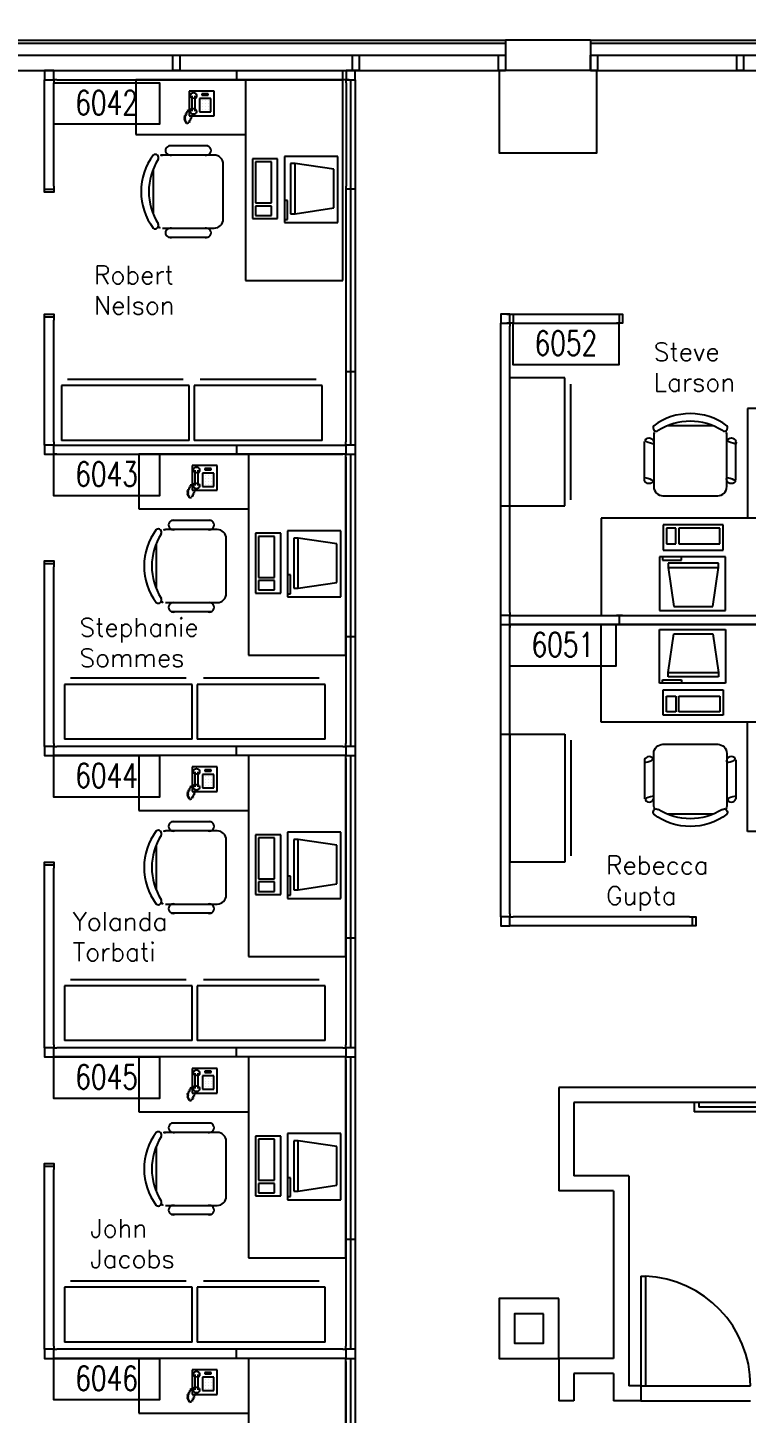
# Model space of a CAD drawing. Header units: millimetres. Extents: x 489553472 to 489553809, y 110504095 to 110504426.
# Drawn here: x 489553583.86 to 489553607.47, y 110504357.43 to 110504402.94 of the extents above; entities that cross this region are included whole.
import ezdxf
from ezdxf.enums import TextEntityAlignment as Align

# ---------------------------------------------------------------- set-up
doc = ezdxf.new("R2010")
doc.units = ezdxf.units.MM
for name, color, linetype in [('CHAIRS', 4, 'Continuous'), ('CPU', 6, 'Continuous'), ('DIM', 3, 'Continuous'), ('E-B-CORE', 30, 'Continuous'), ('E-B-FURR', 6, 'Continuous'), ('E-B-GLAZ', 72, 'Continuous'), ('E-B-MULL', 8, 'Continuous'), ('E-B-SHEL', 2, 'Continuous'), ('E-C-HEAD', 5, 'Continuous'), ('E-F-DOOR', 3, 'Continuous'), ('E-F-STAIR', 8, 'Continuous'), ('EMPLOYEE', 1, 'Continuous'), ('FURNITURE', 3, 'Continuous'), ('PANELS_201', 6, 'Continuous'), ('PHONES', 4, 'Continuous'), ('RMNUM', 40, 'Continuous')]:
    doc.layers.add(name, color=color, linetype=linetype)
doc.styles.add('ARCHITXT', font='simplex.shx')
doc.styles.add('ROMANS', font='romans', dxfattribs={"width": 0.75, "height": 8})
doc.styles.get("Standard").update_dxf_attribs({"font": 'arial.ttf'})
doc.dimstyles.new('ISO-25', dxfattribs={"dimscale": 3, "dimtxt": 2.5, "dimasz": 2.5, "dimexe": 1.25, "dimexo": 0.625, "dimtad": 1, "dimdsep": 46, "dimtxsty": 'Standard', "dimcen": 2.5, "dimadec": 0, "dimazin": 0, "dimtfac": 1, "dimtmove": 0, "dimatfit": 3, "dimfxl": 0, "dimarcsym": 0})

# ---------------------------------------------------------------- blocks, each defined once
blk = doc.blocks.new('DR-36')
for p, q in [((0, 36), (0, 0)), ((0, 36), (1.5, 36)), ((1.5, 36), (1.5, 0)), ((0, 0), (1.5, 0))]:
    blk.add_line(p, q)
blk.add_arc((0, 0), 36, 0, 87.6141)
blk = doc.blocks.new('RMNUM')
at = {"layer": 'RMNUM'}
blk.add_lwpolyline([(-16.33354, 6.674702), (18.388073, 6.674702), (18.388073, -6.982766), (-16.33354, -6.982766), (-16.33354, 6.674702)], dxfattribs=at)
at = {"layer": 'RMNUM', "style": 'ROMANS', "width": 0.75}
blk.add_attdef('NUMBER', text='', height=8, dxfattribs=at).set_placement((1.027267, 0.114097), align=Align.MIDDLE_CENTER)
blk = doc.blocks.new('FC42X18D')
for p, q in [((-21, 0), (-21, -18)), ((-21, 0), (21, 0)), ((21, -18), (21, 0)), ((-21, -18), (21, -18)), ((-19, -20), (19, -20))]:
    blk.add_line(p, q)
blk = doc.blocks.new('RECTANG')
for p, q in [((1, 1), (0, 1)), ((0, 1), (0, 0)), ((1, 0), (1, 1)), ((0, 0), (1, 0))]:
    blk.add_line(p, q)
blk = doc.blocks.new('IBMAT', base_point=(61, 306))
for p, q in [((75, 307), (75, 306)), ((81, 307), (75, 307)), ((81, 306), (81, 307))]:
    blk.add_line(p, q)
at = {"xscale": 21, "yscale": 17, "zscale": 21}
blk.add_blockref('RECTANG', (61, 306), dxfattribs=at)
blk = doc.blocks.new('KEYBOARD', base_point=(60, 294))
for p, xscale, yscale, zscale in [((60, 294), 19, 8, 19), ((61, 295), 13, 5, 13), ((75, 295), 3, 5, 3)]:
    blk.add_blockref('RECTANG', p, dxfattribs=dict(xscale=xscale, yscale=yscale, zscale=zscale))
blk = doc.blocks.new('COMPUTER')
for p, q in [((-6.64, 16.23), (-8.5, 3.5)), ((6.08, 16.23), (-6.64, 16.23)), ((8, 3.5), (6.08, 16.23)), ((-8.5, 3.5), (-8.5, 2.04)), ((8, 3.5), (-8.5, 3.5)), ((-8.5, 2.04), (8, 2.04)), ((8, 2.04), (8, 3.5))]:
    blk.add_line(p, q)
at = {"xscale": 1.033846153846154, "yscale": 1.033846153846154, "zscale": 1.033846153846154}
for name, p in [('IBMAT', (-10.86, 0)), ('KEYBOARD', (-10.05, -10.5))]:
    blk.add_blockref(name, p, dxfattribs=at)
blk = doc.blocks.new('DESK2')
for p, q in [((33, 0), (-33, 0)), ((-33, 0), (-33, -68)), ((33, -32), (33, 0)), ((-33, -32), (33, -32)), ((-15, -68), (-15, -32)), ((-33, -68), (-15, -68))]:
    blk.add_line(p, q)
blk = doc.blocks.new('CHAIR7')
for p, q in [((5.12, 15.04), (17.88, 15.04)), ((20, 12), (3, 12)), ((0, 9), (0, -9)), ((23, -7.44), (23, 7.44)), ((3, -12), (20, -12)), ((5.12, -15), (17.88, -15))]:
    blk.add_line(p, q)
for centre, radius, start, end in [((5.56, 13.54), 1.56, 73.7398, 286.2602), ((17.44, 13.54), 1.56, 253.7398, 106.2602), ((3, 9), 3, 90, 180), ((20, 9), 3, 62.4156, 90), ((22.34, 11.12), 1.1, 53.3099, 212.0274), ((4.82, 0), 19.64, 327.5758, 32.4242), ((7, 0), 20, 323.1301, 36.8699), ((3, -9), 3, 180, 270), ((5.56, -13.5), 1.56, 73.7398, 286.2602), ((17.44, -13.5), 1.56, 253.7398, 106.2602), ((20, -9), 3, 270, 297.5844), ((22.34, -11.12), 1.1, 147.9726, 306.6901)]:
    blk.add_arc(centre, radius, start, end)
blk = doc.blocks.new('FNPHONE')
for p, q in [((-7.29, 6.54), (-7.29, 1.54)), ((-6.29, 6.54), (-6.29, 1.54)), ((-3.87, 4.85), (-3.87, 4.85)), ((-2.94, 4.85), (-2.94, 4.85)), ((-2, 4.85), (-2, 4.85)), ((-9.1, 0.22), (-9.7, 0.02)), ((-8.9, 0.62), (-9.5, 0.42)), ((-8.7, 1.02), (-9.3, 0.82)), ((-8.5, 1.42), (-9.1, 1.22)), ((-8.3, 1.82), (-8.9, 1.62)), ((-7.14, 0.56), (-7.5, -0.58)), ((-3.87, 3.91), (-3.87, 3.91)), ((-3.87, 2.97), (-3.87, 2.97)), ((-3.87, 2.03), (-3.87, 2.03)), ((-2.94, 3.91), (-2.94, 3.91)), ((-2.94, 2.97), (-2.94, 2.97)), ((-2.94, 2.03), (-2.94, 2.03)), ((-2, 3.91), (-2, 3.91)), ((-2, 2.97), (-2, 2.97)), ((-2, 2.03), (-2, 2.03)), ((-9.3, -0.18), (-9.9, -0.38)), ((-9.3, -0.58), (-9.9, -0.78)), ((-9.3, -0.98), (-9.9, -1.18)), ((-9.3, -1.38), (-9.9, -1.58)), ((-9.1, -1.78), (-9.7, -1.98)), ((-8.9, -2.18), (-9.5, -2.38)), ((-8.43, -2.46), (-9.03, -2.66)), ((-7.9, -1.98), (-8.5, -2.18)), ((-7.7, -1.58), (-8.3, -1.78)), ((-7.5, -1.18), (-8.1, -1.38)), ((-7.3, -0.78), (-7.9, -0.98))]:
    blk.add_line(p, q)
for centre, start, end in [((-6.79, 6.54), 298.4915, 241.5085), ((-6.79, 1.54), 118.4915, 61.5085)]:
    blk.add_arc(centre, 1.05, start, end)
for p, xscale, yscale, zscale in [((-8.21, 0), 8.20528234483245, 8.104073169521023, 8.20528234483245), ((-4.81, 1.25), 3.75, 4.375, 3.75), ((-4.03, 6.72), 2.03125, 0.46875, 2.03125)]:
    blk.add_blockref('RECTANG', p, dxfattribs=dict(xscale=xscale, yscale=yscale, zscale=zscale))
blk = doc.blocks.new('*D19')
at = {"layer": 'Defpoints', "color": 0, "transparency": 16777216}
for p in [(489553710.95, 110504415.718), (489553527.056, 110504401.462), (489553710.956, 110504401.537)]:
    blk.add_point(p, dxfattribs=at)
at = {"layer": 'DIM', "color": 0, "lineweight": -2, "transparency": 16777216}
for p, q in [((489553527.055, 110504403.337), (489553527.049, 110504419.393)), ((489553710.955, 110504403.412), (489553710.949, 110504419.468)), ((489553534.55, 110504415.646), (489553703.45, 110504415.715))]:
    blk.add_line(p, q, dxfattribs=at)
at = {"layer": 'DIM', "color": 0, "transparency": 16777216}
for points in [[(489553534.55, 110504416.896), (489553534.551, 110504414.396), (489553527.05, 110504415.643)], [(489553703.45, 110504416.965), (489553703.451, 110504414.465), (489553710.95, 110504415.718)]]:
    blk.add_solid(points, dxfattribs=at)
at = {"layer": 'DIM', "color": 0, "transparency": 16777216, "insert": (489553618.998, 110504421.385), "char_height": 7.5, "attachment_point": 5, "rotation": 0.0234}
blk.add_mtext('188', dxfattribs=at)

msp = doc.modelspace()

# ---------------------------------------------------------------- linework, layer by layer
at = {"layer": 'E-B-CORE'}
for p, q in [((489553635.5061564, 110504368.1370992), (489553601.3061564, 110504368.1370992)), ((489553601.3061564, 110504368.1370992), (489553601.3061564, 110504364.7370992)), ((489553624.8061564, 110504367.6370992), (489553601.8061564, 110504367.6370992)), ((489553601.8061564, 110504367.6370992), (489553601.8061564, 110504365.2370992)), ((489553603.6061563, 110504365.2370992), (489553601.8061564, 110504365.2370992)), ((489553603.6061563, 110504365.2370992), (489553603.6061563, 110504358.3370992)), ((489553603.1061563, 110504364.7370992), (489553601.3061564, 110504364.7370992)), ((489553603.1061563, 110504364.7370992), (489553603.1061563, 110504359.2370992)), ((489553603.1061563, 110504359.2370992), (489553601.3061564, 110504359.2370992)), ((489553601.3061564, 110504359.2370992), (489553601.3061564, 110504357.8370992)), ((489553603.1061563, 110504358.7370992), (489553601.8061564, 110504358.7370992)), ((489553601.8061564, 110504358.7370992), (489553601.8061564, 110504357.8370992)), ((489553603.1061563, 110504358.7370992), (489553603.1061563, 110504357.8370992)), ((489553604.0061564, 110504358.3370992), (489553603.6061563, 110504358.3370992)), ((489553604.0061564, 110504358.3370992), (489553604.0061564, 110504357.8370992)), ((489553601.8061564, 110504357.8370992), (489553601.3061564, 110504357.8370992)), ((489553604.0061564, 110504357.8370992), (489553603.1061563, 110504357.8370992))]:
    msp.add_line(p, q, dxfattribs=at)
for points in [[(489553601.3061564, 110504361.1981165), (489553599.3561563, 110504361.1981165), (489553599.3561563, 110504359.2370992), (489553601.3061564, 110504359.2370992)], [(489553600.8061564, 110504360.6981165), (489553599.8561563, 110504360.6981165), (489553599.8561563, 110504359.7370992), (489553600.8061564, 110504359.7370992)]]:
    msp.add_lwpolyline(points, close=True, dxfattribs=at)
at = {"layer": 'E-B-FURR'}
for p, q in [((489553566.3561563, 110504401.5370992), (489553599.5561564, 110504401.5370992)), ((489553602.3561563, 110504401.5370992), (489553635.5561564, 110504401.5370992))]:
    msp.add_line(p, q, dxfattribs=at)
msp.add_lwpolyline([(489553602.5561564, 110504401.5370992), (489553599.3561563, 110504401.5370992), (489553599.3561563, 110504398.8370992), (489553602.5561564, 110504398.8370992)], close=True, dxfattribs=at)
at = {"layer": 'E-B-GLAZ'}
for p, q in [((489553566.3561563, 110504402.5370992), (489553599.5561564, 110504402.5370992)), ((489553566.3561563, 110504402.4370992), (489553599.5561564, 110504402.4370992)), ((489553602.3561563, 110504402.5370992), (489553635.5561564, 110504402.5370992)), ((489553602.3561563, 110504402.4370992), (489553635.5561564, 110504402.4370992)), ((489553566.3561563, 110504402.0370992), (489553599.5561564, 110504402.0370992)), ((489553602.3561563, 110504402.0370992), (489553635.5561564, 110504402.0370992))]:
    msp.add_line(p, q, dxfattribs=at)
at = {"layer": 'E-B-MULL'}
for points in [[(489553588.8561563, 110504402.0370992), (489553588.8561563, 110504401.5370992), (489553588.6311564, 110504401.5370992), (489553588.6311564, 110504402.0370992)], [(489553594.7561564, 110504402.0370992), (489553594.7561564, 110504401.5370992), (489553594.5311564, 110504401.5370992), (489553594.5311564, 110504402.0370992)], [(489553599.5561564, 110504402.0370992), (489553599.5561564, 110504401.5370992), (489553599.3311564, 110504401.5370992), (489553599.3311564, 110504402.0370992)], [(489553602.5811564, 110504402.0370992), (489553602.5811564, 110504401.5370992), (489553602.3561563, 110504401.5370992), (489553602.3561563, 110504402.0370992)], [(489553607.3811564, 110504402.0370992), (489553607.3811564, 110504401.5370992), (489553607.1561564, 110504401.5370992), (489553607.1561564, 110504402.0370992)]]:
    msp.add_lwpolyline(points, close=True, dxfattribs=at)
at = {"layer": 'E-B-SHEL'}
for p, q in [((489553599.5561564, 110504402.5370992), (489553599.5561564, 110504401.5370992)), ((489553602.3561563, 110504402.5370992), (489553599.5561564, 110504402.5370992)), ((489553602.3561563, 110504402.5370992), (489553602.3561563, 110504401.5370992)), ((489553602.3561563, 110504401.5370992), (489553599.5561564, 110504401.5370992))]:
    msp.add_line(p, q, dxfattribs=at)
at = {"layer": 'E-C-HEAD'}
for p, q in [((489553604.0061564, 110504358.3370992), (489553607.6061563, 110504358.3370992)), ((489553604.0061564, 110504357.8370992), (489553607.6061563, 110504357.8370992))]:
    msp.add_line(p, q, dxfattribs=at)
at = {"layer": 'E-F-STAIR'}
for p, q in [((489553605.7561564, 110504367.6370992), (489553605.7561564, 110504367.3370992)), ((489553605.9061564, 110504367.6370992), (489553605.9061564, 110504367.4870992)), ((489553616.2566382, 110504367.3370992), (489553605.7561564, 110504367.3370992)), ((489553616.3432407, 110504367.4870992), (489553605.9061564, 110504367.4870992))]:
    msp.add_line(p, q, dxfattribs=at)
at = {"layer": 'PANELS_201', "linetype": 'Continuous'}
for p, q in [((489553590.6197864, 110504401.5370992), (489553590.8197864, 110504401.5370992)), ((489553590.7197864, 110504401.5370992), (489553590.7197864, 110504401.2370992)), ((489553594.3197862, 110504401.5370992), (489553594.3197862, 110504401.2370992)), ((489553590.6197864, 110504401.2370992), (489553590.8197864, 110504401.2370992)), ((489553599.7063063, 110504393.2381232), (489553599.7063063, 110504393.5381232)), ((489553599.8063062, 110504383.6381232), (489553603.2063063, 110504383.6381232)), ((489553603.4063063, 110504383.6381232), (489553609.2063063, 110504383.6381232)), ((489553603.2063063, 110504383.3381232), (489553599.8063062, 110504383.3381232)), ((489553609.2063063, 110504383.3381232), (489553603.4063063, 110504383.3381232))]:
    msp.add_line(p, q, dxfattribs=at)
for points in [[(489553584.7197864, 110504401.5370992), (489553584.4197864, 110504401.5370992), (489553584.4197864, 110504401.2370992)], [(489553584.8197864, 110504401.2370992), (489553584.7197864, 110504401.2370992), (489553584.7197864, 110504401.5370992), (489553584.8197864, 110504401.5370992)], [(489553584.8197864, 110504401.5370992), (489553590.6197864, 110504401.5370992)], [(489553590.8197864, 110504401.5370992), (489553594.2197862, 110504401.5370992)], [(489553594.4197862, 110504401.2370992), (489553594.3197862, 110504401.2370992), (489553594.2197862, 110504401.2370992), (489553594.2197862, 110504401.5370992), (489553594.4197862, 110504401.5370992)], [(489553594.2197862, 110504401.5370992), (489553594.3197862, 110504401.5370992), (489553594.3197862, 110504401.2370992), (489553594.2197862, 110504401.2370992)], [(489553594.6197861, 110504401.2370992), (489553594.6197861, 110504401.5370992), (489553594.3197862, 110504401.5370992)], [(489553584.4197864, 110504401.1370992), (489553584.4197864, 110504401.2370992), (489553584.7197864, 110504401.2370992), (489553584.7197864, 110504401.1370992)], [(489553584.4197864, 110504397.7370994), (489553584.4197864, 110504401.1370992)], [(489553584.7197864, 110504397.7370994), (489553584.7197864, 110504401.1370992)], [(489553584.8197864, 110504401.2370992), (489553590.6197864, 110504401.2370992)], [(489553590.8197864, 110504401.2370992), (489553594.2197862, 110504401.2370992)], [(489553594.3197862, 110504401.1370992), (489553594.3197862, 110504401.2370992), (489553594.6197861, 110504401.2370992), (489553594.6197861, 110504401.1370992)], [(489553594.3197862, 110504401.1370992), (489553594.3197862, 110504397.7370992)], [(489553594.4697862, 110504401.2370992), (489553594.4697862, 110504397.6370992)], [(489553594.6197861, 110504401.1370992), (489553594.6197861, 110504397.7370992)], [(489553584.7197864, 110504397.7370994), (489553584.7197864, 110504397.6370994), (489553584.7197864, 110504397.5370994), (489553584.4197864, 110504397.5370994), (489553584.4197864, 110504397.7370994)], [(489553594.3197087, 110504397.7369671), (489553594.3197087, 110504397.5369671)], [(489553594.6197087, 110504397.7369671), (489553594.6197087, 110504397.5369671)], [(489553584.4197864, 110504397.6370994), (489553584.7197864, 110504397.6370994)], [(489553594.6197087, 110504397.6369671), (489553594.3197087, 110504397.6369671)], [(489553594.3197087, 110504397.5369671), (489553594.3197087, 110504391.7369671)], [(489553594.4697087, 110504397.6369671), (489553594.4697087, 110504391.6369671)], [(489553594.6197087, 110504397.5369671), (489553594.6197087, 110504391.7369671)], [(489553584.4197087, 110504393.3369671), (489553584.4197087, 110504393.4369671), (489553584.4197087, 110504393.5369671), (489553584.7197087, 110504393.5369671), (489553584.7197087, 110504393.3369671)], [(489553584.7197087, 110504393.4369671), (489553584.4197087, 110504393.4369671)], [(489553584.4197087, 110504389.3369671), (489553584.4197087, 110504393.3369671)], [(489553584.7197087, 110504389.3369671), (489553584.7197087, 110504393.3369671)], [(489553599.7063063, 110504393.5381232), (489553599.4063063, 110504393.5381232), (489553599.4063063, 110504393.2381232)], [(489553599.4063063, 110504393.1381232), (489553599.4063063, 110504393.2381232), (489553599.7063063, 110504393.2381232), (489553599.7063063, 110504393.1381232)], [(489553599.4063063, 110504387.3381232), (489553599.4063063, 110504393.1381232)], [(489553599.6063063, 110504393.5381232), (489553599.7063063, 110504393.5381232), (489553599.8063062, 110504393.5381232), (489553599.8063062, 110504393.2381232), (489553599.6063063, 110504393.2381232)], [(489553599.8063062, 110504393.2381232), (489553599.7063063, 110504393.2381232), (489553599.7063063, 110504393.5381232), (489553599.8063062, 110504393.5381232)], [(489553599.7063063, 110504387.3381232), (489553599.7063063, 110504393.1381232)], [(489553599.8063062, 110504393.5381232), (489553603.2063062, 110504393.5381232)], [(489553599.8063062, 110504393.2381232), (489553603.2063062, 110504393.2381232)], [(489553603.2063062, 110504393.5381232), (489553603.3063062, 110504393.5381232), (489553603.4063061, 110504393.5381232), (489553603.4063061, 110504393.2381232), (489553603.2063062, 110504393.2381232)], [(489553603.3063062, 110504393.2381232), (489553603.3063062, 110504393.5381232)], [(489553594.3197087, 110504391.7369671), (489553594.3197087, 110504391.5369671)], [(489553594.6197087, 110504391.7369671), (489553594.6197087, 110504391.5369671)], [(489553594.6197087, 110504391.6369671), (489553594.3197087, 110504391.6369671)], [(489553594.3197087, 110504391.5369671), (489553594.3197087, 110504389.3369671)], [(489553594.4697087, 110504391.6369671), (489553594.4697087, 110504389.2369671)], [(489553594.6197087, 110504391.5369671), (489553594.6197087, 110504389.3369671)], [(489553584.7197087, 110504389.3369671), (489553584.7197087, 110504389.2369671), (489553584.4197087, 110504389.2369671), (489553584.4197087, 110504389.3369671)], [(489553584.4197087, 110504389.2369671), (489553584.4197087, 110504388.9369671), (489553584.7197087, 110504388.9369671)], [(489553584.8197087, 110504388.9369671), (489553584.7197087, 110504388.9369671), (489553584.7197087, 110504389.2369671), (489553584.8197087, 110504389.2369671)], [(489553584.8197087, 110504389.2369671), (489553590.6197087, 110504389.2369671)], [(489553590.6197087, 110504389.2369671), (489553590.8197087, 110504389.2369671)], [(489553590.7197087, 110504389.2369671), (489553590.7197087, 110504388.9369671)], [(489553590.8197087, 110504389.2369671), (489553594.2197087, 110504389.2369671)], [(489553594.2197087, 110504389.2369671), (489553594.3197087, 110504389.2369671), (489553594.3197087, 110504388.9369671), (489553594.2197087, 110504388.9369671)], [(489553594.6197087, 110504389.3369671), (489553594.6197087, 110504389.2369671), (489553594.3197087, 110504389.2369671), (489553594.3197087, 110504389.3369671)], [(489553594.6197087, 110504389.2369671), (489553594.6197087, 110504388.9369671)], [(489553584.8197087, 110504388.9369671), (489553590.6197087, 110504388.9369671)], [(489553590.6197087, 110504388.9369671), (489553590.8197087, 110504388.9369671)], [(489553590.8197087, 110504388.9369671), (489553594.2197087, 110504388.9369671)], [(489553594.3197087, 110504388.8369671), (489553594.3197087, 110504388.9369671), (489553594.6197087, 110504388.9369671), (489553594.6197087, 110504388.8369671)], [(489553594.3197087, 110504388.8369671), (489553594.3197087, 110504383.0369671)], [(489553594.4697087, 110504388.9369671), (489553594.4697087, 110504382.9369671)], [(489553594.6197087, 110504388.8369671), (489553594.6197087, 110504383.0369671)], [(489553599.4063063, 110504387.1381232), (489553599.4063063, 110504387.3381232)], [(489553599.4063063, 110504387.2381232), (489553599.7063063, 110504387.2381232)], [(489553599.7063063, 110504387.1381232), (489553599.7063063, 110504387.3381232)], [(489553599.4063063, 110504383.7381232), (489553599.4063063, 110504387.1381232)], [(489553599.7063063, 110504383.7381232), (489553599.7063063, 110504387.1381232)], [(489553584.4197087, 110504385.2369671), (489553584.4197087, 110504385.3369671), (489553584.4197087, 110504385.4369671), (489553584.7197087, 110504385.4369671), (489553584.7197087, 110504385.2369671)], [(489553584.7197087, 110504385.3369671), (489553584.4197087, 110504385.3369671)], [(489553584.4197087, 110504379.4369671), (489553584.4197087, 110504385.2369671)], [(489553584.7197087, 110504379.4369671), (489553584.7197087, 110504385.2369671)], [(489553599.7063063, 110504383.7381232), (489553599.7063063, 110504383.6381232), (489553599.4063063, 110504383.6381232), (489553599.4063063, 110504383.7381232)], [(489553599.4063063, 110504383.3381232), (489553599.4063063, 110504383.6381232)], [(489553599.8063062, 110504383.3381232), (489553599.7063063, 110504383.3381232), (489553599.7063063, 110504383.6381232), (489553599.8063062, 110504383.6381232)], [(489553603.4063063, 110504383.6381232), (489553603.2063063, 110504383.6381232)], [(489553603.3063062, 110504383.3381232), (489553603.3063062, 110504383.6381232)], [(489553599.4063063, 110504383.2381232), (489553599.4063063, 110504383.3381232), (489553599.7063063, 110504383.3381232), (489553599.7063063, 110504383.2381232)], [(489553599.4063063, 110504379.8381232), (489553599.4063063, 110504383.2381232)], [(489553599.7063063, 110504379.8381232), (489553599.7063063, 110504383.2381232)], [(489553603.4063063, 110504383.3381232), (489553603.2063063, 110504383.3381232)], [(489553594.3197087, 110504383.0369671), (489553594.3197087, 110504382.8369671)], [(489553594.6197087, 110504382.9369671), (489553594.3197087, 110504382.9369671)], [(489553594.3197087, 110504382.8369671), (489553594.3197087, 110504379.4369671)], [(489553594.4697087, 110504382.9369671), (489553594.4697087, 110504379.3369671)], [(489553594.6197087, 110504383.0369671), (489553594.6197087, 110504382.8369671)], [(489553594.6197087, 110504382.8369671), (489553594.6197087, 110504379.4369671)], [(489553599.4063063, 110504379.6381232), (489553599.4063063, 110504379.8381232)], [(489553599.4063063, 110504379.7381232), (489553599.7063063, 110504379.7381232)], [(489553599.4063063, 110504373.8381232), (489553599.4063063, 110504379.6381232)], [(489553599.7063063, 110504379.6381232), (489553599.7063063, 110504379.8381232)], [(489553599.7063063, 110504373.8381232), (489553599.7063063, 110504379.6381232)], [(489553584.7197087, 110504379.4369671), (489553584.7197087, 110504379.3369671), (489553584.4197087, 110504379.3369671), (489553584.4197087, 110504379.4369671)], [(489553584.4197087, 110504379.3369671), (489553584.4197087, 110504379.0369671), (489553584.7197087, 110504379.0369671)], [(489553584.8197087, 110504379.0369671), (489553584.7197087, 110504379.0369671), (489553584.7197087, 110504379.3369671), (489553584.8197087, 110504379.3369671)], [(489553590.6197087, 110504379.3369671), (489553584.8197087, 110504379.3369671)], [(489553590.6197087, 110504379.0369671), (489553584.8197087, 110504379.0369671)], [(489553590.8197087, 110504379.3369671), (489553590.6197087, 110504379.3369671)], [(489553590.8197087, 110504379.0369671), (489553590.6197087, 110504379.0369671)], [(489553590.7197087, 110504379.0369671), (489553590.7197087, 110504379.3369671)], [(489553594.2197087, 110504379.3369671), (489553590.8197087, 110504379.3369671)], [(489553594.2197087, 110504379.0369671), (489553590.8197087, 110504379.0369671)], [(489553594.2197087, 110504379.3369671), (489553594.3197087, 110504379.3369671), (489553594.3197087, 110504379.0369671), (489553594.2197087, 110504379.0369671)], [(489553594.6197087, 110504379.4369671), (489553594.6197087, 110504379.3369671), (489553594.3197087, 110504379.3369671), (489553594.3197087, 110504379.4369671)], [(489553594.3197087, 110504378.9369671), (489553594.3197087, 110504379.0369671), (489553594.6197087, 110504379.0369671), (489553594.6197087, 110504378.9369671)], [(489553594.4697087, 110504379.0369671), (489553594.4697087, 110504373.0369671)], [(489553594.6197087, 110504379.3369671), (489553594.6197087, 110504379.0369671)], [(489553594.3197087, 110504378.9369671), (489553594.3197087, 110504373.1369671)], [(489553594.6197087, 110504378.9369671), (489553594.6197087, 110504373.1369671)], [(489553584.4197087, 110504375.3369671), (489553584.4197087, 110504375.4369671), (489553584.4197087, 110504375.5369671), (489553584.7197087, 110504375.5369671), (489553584.7197087, 110504375.3369671)], [(489553584.7197087, 110504375.4369671), (489553584.4197087, 110504375.4369671)], [(489553584.4197087, 110504369.5369671), (489553584.4197087, 110504375.3369671)], [(489553584.7197087, 110504369.5369671), (489553584.7197087, 110504375.3369671)], [(489553599.7063063, 110504373.8381232), (489553599.7063063, 110504373.7381232), (489553599.4063063, 110504373.7381232), (489553599.4063063, 110504373.8381232)], [(489553599.4063063, 110504373.7381232), (489553599.4063063, 110504373.4381232), (489553599.7063063, 110504373.4381232)], [(489553599.8063062, 110504373.4381232), (489553599.7063063, 110504373.4381232), (489553599.7063063, 110504373.7381232), (489553599.8063062, 110504373.7381232)], [(489553605.6063063, 110504373.7381232), (489553599.8063062, 110504373.7381232)], [(489553605.6063063, 110504373.7381232), (489553605.7063063, 110504373.7381232), (489553605.8063062, 110504373.7381232), (489553605.8063062, 110504373.4381232), (489553605.6063063, 110504373.4381232)], [(489553605.7063063, 110504373.4381232), (489553605.7063063, 110504373.7381232)], [(489553594.3197087, 110504373.1369671), (489553594.3197087, 110504372.9369671)], [(489553594.6197087, 110504373.1369671), (489553594.6197087, 110504372.9369671)], [(489553605.6063063, 110504373.4381232), (489553599.8063062, 110504373.4381232)], [(489553594.6197087, 110504373.0369671), (489553594.3197087, 110504373.0369671)], [(489553594.3197087, 110504372.9369671), (489553594.3197087, 110504369.5369671)], [(489553594.4697087, 110504373.0369671), (489553594.4697087, 110504369.4369671)], [(489553594.6197087, 110504372.9369671), (489553594.6197087, 110504369.5369671)], [(489553584.7197087, 110504369.5369671), (489553584.7197087, 110504369.4369671), (489553584.4197087, 110504369.4369671), (489553584.4197087, 110504369.5369671)], [(489553584.4197087, 110504369.4369671), (489553584.4197087, 110504369.1369671), (489553584.7197087, 110504369.1369671)], [(489553584.8197087, 110504369.1369671), (489553584.7197087, 110504369.1369671), (489553584.7197087, 110504369.4369671), (489553584.8197087, 110504369.4369671)], [(489553590.6197087, 110504369.4369671), (489553584.8197087, 110504369.4369671)], [(489553590.8197087, 110504369.4369671), (489553590.6197087, 110504369.4369671)], [(489553590.7197087, 110504369.1369671), (489553590.7197087, 110504369.4369671)], [(489553594.2197087, 110504369.4369671), (489553590.8197087, 110504369.4369671)], [(489553594.2197087, 110504369.4369671), (489553594.3197087, 110504369.4369671), (489553594.3197087, 110504369.1369671), (489553594.2197087, 110504369.1369671)], [(489553594.6197087, 110504369.5369671), (489553594.6197087, 110504369.4369671), (489553594.3197087, 110504369.4369671), (489553594.3197087, 110504369.5369671)], [(489553594.6197087, 110504369.4369671), (489553594.6197087, 110504369.1369671)], [(489553590.6197087, 110504369.1369671), (489553584.8197087, 110504369.1369671)], [(489553590.8197087, 110504369.1369671), (489553590.6197087, 110504369.1369671)], [(489553594.2197087, 110504369.1369671), (489553590.8197087, 110504369.1369671)], [(489553594.3197087, 110504369.0369671), (489553594.3197087, 110504369.1369671), (489553594.6197087, 110504369.1369671), (489553594.6197087, 110504369.0369671)], [(489553594.3197087, 110504369.0369671), (489553594.3197087, 110504363.2369671)], [(489553594.4697087, 110504369.1369671), (489553594.4697087, 110504363.1369671)], [(489553594.6197087, 110504369.0369671), (489553594.6197087, 110504363.2369671)], [(489553584.4197087, 110504365.4369671), (489553584.4197087, 110504365.5369671), (489553584.4197087, 110504365.6369671), (489553584.7197087, 110504365.6369671), (489553584.7197087, 110504365.4369671)], [(489553584.7197087, 110504365.5369671), (489553584.4197087, 110504365.5369671)], [(489553584.4197087, 110504359.6369671), (489553584.4197087, 110504365.4369671)], [(489553584.7197087, 110504359.6369671), (489553584.7197087, 110504365.4369671)], [(489553594.3197087, 110504363.2369671), (489553594.3197087, 110504363.0369671)], [(489553594.6197087, 110504363.1369671), (489553594.3197087, 110504363.1369671)], [(489553594.4697087, 110504363.1369671), (489553594.4697087, 110504359.5369671)], [(489553594.6197087, 110504363.2369671), (489553594.6197087, 110504363.0369671)], [(489553594.3197087, 110504363.0369671), (489553594.3197087, 110504359.6369671)], [(489553594.6197087, 110504363.0369671), (489553594.6197087, 110504359.6369671)], [(489553584.7197087, 110504359.6369671), (489553584.7197087, 110504359.5369671), (489553584.4197087, 110504359.5369671), (489553584.4197087, 110504359.6369671)], [(489553584.4197087, 110504359.5369671), (489553584.4197087, 110504359.2369671), (489553584.7197087, 110504359.2369671)], [(489553584.8197087, 110504359.2369671), (489553584.7197087, 110504359.2369671), (489553584.7197087, 110504359.5369671), (489553584.8197087, 110504359.5369671)], [(489553590.6197087, 110504359.5369671), (489553584.8197087, 110504359.5369671)], [(489553590.8197087, 110504359.5369671), (489553590.6197087, 110504359.5369671)], [(489553590.7197087, 110504359.2369671), (489553590.7197087, 110504359.5369671)], [(489553594.2197087, 110504359.5369671), (489553590.8197087, 110504359.5369671)], [(489553594.2197087, 110504359.5369671), (489553594.3197087, 110504359.5369671), (489553594.3197087, 110504359.2369671), (489553594.2197087, 110504359.2369671)], [(489553594.6197087, 110504359.6369671), (489553594.6197087, 110504359.5369671), (489553594.3197087, 110504359.5369671), (489553594.3197087, 110504359.6369671)], [(489553594.6197087, 110504359.5369671), (489553594.6197087, 110504359.2369671)], [(489553590.6197087, 110504359.2369671), (489553584.8197087, 110504359.2369671)], [(489553590.8197087, 110504359.2369671), (489553590.6197087, 110504359.2369671)], [(489553594.2197087, 110504359.2369671), (489553590.8197087, 110504359.2369671)], [(489553594.3197087, 110504359.1369671), (489553594.3197087, 110504359.2369671), (489553594.6197087, 110504359.2369671), (489553594.6197087, 110504359.1369671)], [(489553594.3197087, 110504359.1369671), (489553594.3197087, 110504356.9369671)], [(489553594.4697087, 110504359.2369671), (489553594.4697087, 110504356.8369671)], [(489553594.6197087, 110504359.1369671), (489553594.6197087, 110504356.9369671)]]:
    msp.add_lwpolyline(points, dxfattribs=at)

# ---------------------------------------------------------------- block references
at = {"lineweight": -3, "xscale": 0.1, "yscale": 0.1, "zscale": 0.1}
msp.add_blockref('RMNUM', (489553586.3531404, 110504400.469629), dxfattribs=at).add_auto_attribs({'NUMBER': '6042'})
at = {"xscale": 0.1, "yscale": 0.1, "zscale": 0.1}
for p, values in [((489553601.4396604, 110504392.570653), {'NUMBER': '6052'}), ((489553586.3530627, 110504388.2694969), {'NUMBER': '6043'}), ((489553601.3396604, 110504382.670653), {'NUMBER': '6051'}), ((489553586.3530627, 110504378.3694969), {'NUMBER': '6044'}), ((489553586.3530627, 110504368.4694969), {'NUMBER': '6045'}), ((489553586.3530627, 110504358.5694969), {'NUMBER': '6046'})]:
    msp.add_blockref('RMNUM', p, dxfattribs=at).add_auto_attribs(values)
at = {"layer": 'CHAIRS', "lineweight": -3, "yscale": 0.1, "zscale": 0.1}
for p, xscale, rotation in [((489553590.2883661, 110504397.5604697), 0.1, 180), ((489553605.6296768, 110504387.5695433), 0.1, 89.99999999999999), ((489553590.3882886, 110504385.2603376), 0.1, 180), ((489553605.6296768, 110504379.4067032), -0.1, 90), ((489553590.3882886, 110504375.3603376), 0.1, 180), ((489553590.3882886, 110504365.4603376), 0.1, 180)]:
    msp.add_blockref('CHAIR7', p, dxfattribs=dict(at, xscale=xscale, rotation=rotation))
at = {"layer": 'CPU', "lineweight": -3, "xscale": 0.1, "yscale": 0.1, "zscale": 0.1}
for p, rotation in [((489553592.2970681, 110504397.6312915), 270), ((489553592.3969905, 110504385.3311595), 270), ((489553605.7004986, 110504385.5608414), 180), ((489553592.3969905, 110504375.4311595), 270), ((489553592.3969905, 110504365.5311595), 270)]:
    msp.add_blockref('COMPUTER', p, dxfattribs=dict(at, rotation=rotation))
at = {"layer": 'CPU', "lineweight": -3, "xscale": -0.1, "yscale": 0.1, "zscale": 0.1}
msp.add_blockref('COMPUTER', (489553605.7004986, 110504381.4154051), dxfattribs=at)
at = {"layer": 'E-F-DOOR', "xscale": 0.1, "yscale": 0.1, "zscale": 0.1}
msp.add_blockref('DR-36', (489553604.0061564, 110504358.3370992), dxfattribs=at)
at = {"layer": 'FURNITURE', "lineweight": -3, "yscale": 0.1, "zscale": 0.1}
for name, p, xscale, rotation in [('DESK2', (489553594.2197862, 110504397.9370992), 0.1, 270), ('FC42X18D', (489553587.0696122, 110504389.3877413), 0.1, 180), ('FC42X18D', (489553591.4345047, 110504389.3877413), 0.1, 180), ('FC42X18D', (489553599.7063063, 110504389.3381232), 0.1, 89.99999999999999), ('DESK2', (489553606.0063063, 110504383.6381232), 0.1, 180), ('DESK2', (489553594.3197087, 110504385.6369671), 0.1, 270), ('FC42X18D', (489553587.1695347, 110504379.5737404), 0.1, 180), ('FC42X18D', (489553591.5344272, 110504379.5737404), 0.1, 180), ('FC42X18D', (489553599.7063063, 110504377.6381232), -0.1, 90), ('DESK2', (489553594.3197087, 110504375.7369671), 0.1, 270), ('FC42X18D', (489553587.1695347, 110504369.6737404), 0.1, 180), ('FC42X18D', (489553591.5344272, 110504369.6737404), 0.1, 180), ('DESK2', (489553594.3197087, 110504365.8369671), 0.1, 270), ('FC42X18D', (489553587.1695347, 110504359.7737404), 0.1, 180), ('FC42X18D', (489553591.5344272, 110504359.7737404), 0.1, 180), ('DESK2', (489553594.3197087, 110504355.9369671), 0.1, 270)]:
    msp.add_blockref(name, p, dxfattribs=dict(at, xscale=xscale, rotation=rotation))
at = {"layer": 'FURNITURE', "lineweight": -3, "xscale": -0.1, "yscale": 0.1, "zscale": 0.1}
msp.add_blockref('DESK2', (489553606.0063063, 110504383.3381232), dxfattribs=at)
at = {"layer": 'PHONES', "lineweight": -3, "xscale": 0.1, "yscale": 0.1, "zscale": 0.1}
for p in [(489553589.9868382, 110504400.0516351), (489553590.0867606, 110504387.751503), (489553590.0867606, 110504377.851503), (489553590.0867606, 110504367.951503), (489553590.0867606, 110504358.051503)]:
    msp.add_blockref('FNPHONE', p, dxfattribs=at)

# ---------------------------------------------------------------- texts
at = {"layer": 'EMPLOYEE', "lineweight": -3, "char_height": 0.6, "attachment_point": 1, "style": 'ARCHITXT'}
for s, insert, width in [('\\A1;Robert\\PNelson', (489553586.043433, 110504395.1238392), 2.487585266), ('\\A1;Steve\\PLarson', (489553604.4296768, 110504392.5984064), 2.443792633), ('\\A1;Stephanie\\PSommes', (489553585.5657164, 110504383.5467647), 3.702728513), ('\\A1;Rebecca\\PGupta', (489553602.866978, 110504375.7381232), 3.206684857), ('\\A1;Yolanda\\PTorbati', (489553585.3438877, 110504373.8875883), 3.038062756), ('\\A1;John\\PJacobs', (489553585.9152043, 110504363.8059978), 2.60095498)]:
    msp.add_mtext(s, dxfattribs=dict(at, insert=insert, width=width))

# ---------------------------------------------------------------- dimensions: what is measured, and where the dimension line sits
at = {"layer": 'DIM'}
dim = msp.add_aligned_dim(p1=(489553527.0561564, 110504401.4618907), p2=(489553710.9561564, 110504401.5370992), distance=14.1809314, text='188', dimstyle='ISO-25', dxfattribs=at)
dim.commit()
dim.dimension.update_dxf_attribs({"geometry": '*D19', "text_midpoint": (489553618.998024, 110504421.384722)})

doc.saveas('drawing.dxf')
